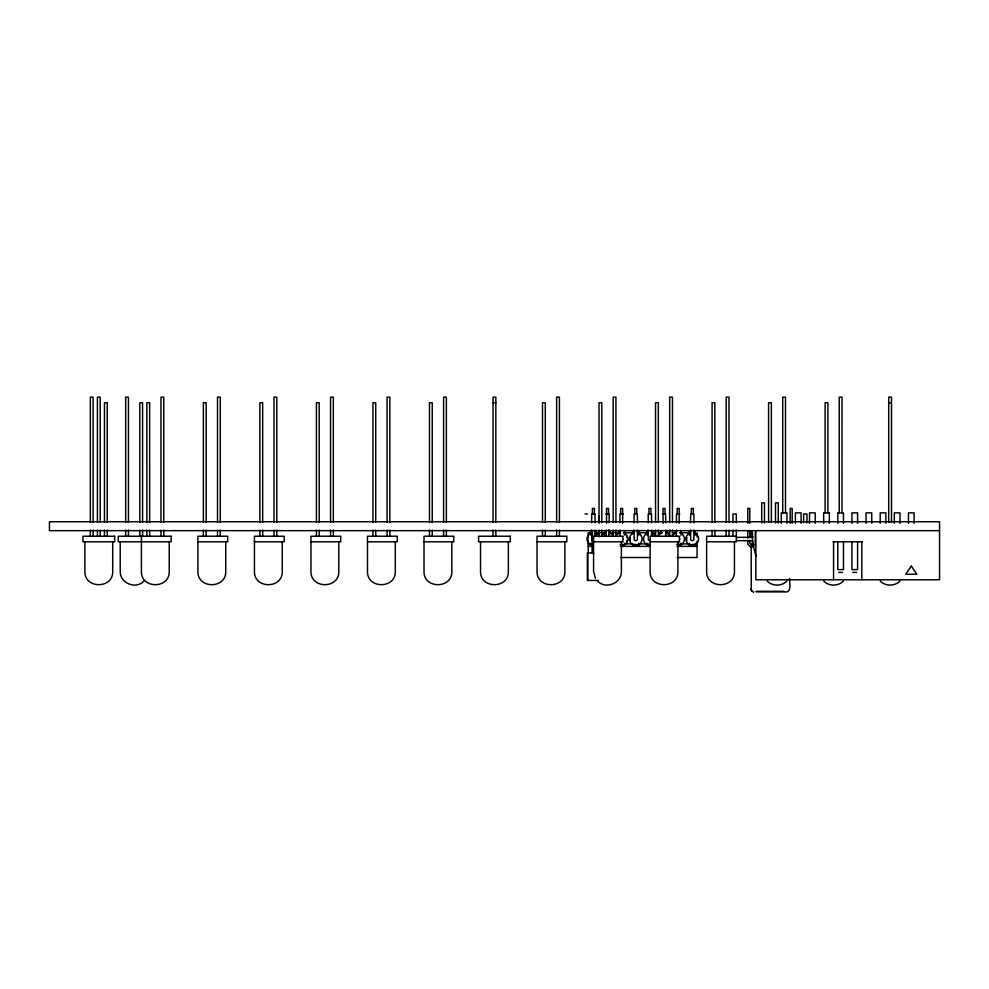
<?xml version="1.0" encoding="UTF-8"?>
<svg xmlns="http://www.w3.org/2000/svg" width="989" height="989" viewBox="0 0 989 989"><rect width="100%" height="100%" fill="white"/><g stroke="black" fill="none" stroke-linecap="round" stroke-linejoin="round"><path stroke-width="1.48" d="M143.949 581.099C135.876 589.84 119.743 583.151 120.213 571.271L120.213 541.787M786.885 581.099C781.656 586.403 772.446 586.403 767.217 581.099M843.407 581.099C838.178 586.403 828.967 586.403 823.738 581.099M899.928 581.099C894.699 586.403 885.489 586.403 880.259 581.099M493.054 402.708L495.835 402.708M888.703 402.708L891.485 402.708M829.338 512.858L823.664 512.772L823.664 523.243M585.043 513.971L587.54 513.971M605.812 513.971L609.15 513.971L609.15 522.736M623.293 513.971L619.942 513.971L619.955 522.736M662.333 513.971L665.671 513.971L665.671 522.736M679.802 513.971L676.464 513.971L676.464 522.736M939.55 530.66L49.45 530.66L49.45 521.759L939.55 521.759L939.55 579.777L755.856 579.789L755.856 530.66M591.298 532.774L588.232 532.774L588.232 536.953M595.897 532.774L605.095 532.774M609.694 532.774L618.891 532.774M625.023 532.774L634.221 532.774M638.82 532.774L648.018 532.774M652.616 532.774L655.682 532.774M658.748 532.774L661.814 532.774M666.413 532.774L669.479 532.774M672.545 532.774L675.611 532.774M680.209 532.774L689.407 532.774M623.342 536.223L593.573 536.223L593.573 571.271L595.44 578.231M679.863 536.223L650.107 536.223L650.107 571.271C649.427 589.135 678.59 589.135 677.922 571.271L677.922 541.787M736.385 536.223L706.628 536.223L706.628 571.271C705.948 589.135 735.111 589.135 734.444 571.271L734.444 541.787M750.515 536.78L753.124 536.78M736.434 537.336L752.456 537.336M736.224 540.674L752.456 540.674M197.924 541.787L227.693 541.787L227.693 536.223L197.924 536.223L197.924 571.271C197.256 589.135 226.419 589.135 225.739 571.271L225.739 541.787M254.445 541.787L284.214 541.787L284.214 536.223L254.445 536.223L254.445 571.271C253.777 589.135 282.941 589.135 282.261 571.271L282.261 541.787M310.979 541.787L340.735 541.787L340.735 536.223L310.966 536.223L310.979 571.271C310.299 589.135 339.462 589.135 338.794 571.271L338.794 541.787M367.488 541.787L397.257 541.787L397.257 536.223L367.488 536.223L367.488 571.271C366.82 589.135 395.983 589.135 395.303 571.271L395.303 541.787M424.009 541.787L453.778 541.787L453.778 536.223L424.009 536.223L424.009 571.271C423.341 589.135 452.505 589.135 451.837 571.271L451.825 541.787M537.052 541.787L566.821 541.787L566.821 536.223L537.052 536.223L537.052 571.271C536.384 589.135 565.547 589.135 564.88 571.271L564.867 541.787M593.573 541.787L623.342 541.787M650.107 541.787L679.863 541.787M706.628 541.787L736.385 541.787L736.323 529.956M833.072 541.787L862.334 541.787M588.232 543.901L591.298 543.901M625.023 543.901L632.688 543.901M638.82 543.901L648.018 543.901M680.209 543.901L689.407 543.901M753.519 544.407L750.898 544.407L749.786 543.295L749.786 540.489M588.232 546.385L593.412 546.385M620.227 546.385L649.934 546.385M676.748 546.385L697.072 546.385M755.955 556.115L753.519 546.385L750.021 546.385L747.795 544.16L747.795 541.156M750.515 546.793L753.124 546.793M593.771 552.913L587.355 552.913L587.355 580.444L598.209 580.444M620.424 557.512L649.55 557.512M677.144 557.512L697.072 557.512L697.072 541.119M838.734 572.384L842.541 572.384M852.864 572.384L856.672 572.384M752.382 591.039L751.739 590.767A2.782 2.683 -90 0 1 751.269 589.79L751.183 546.793A8.988 8.678 -90 0 1 751.764 545.396M756.202 591.298L783.77 591.298M753.297 591.855L753.865 591.855A2.782 2.683 -90 0 1 751.269 589.79L751.183 589.073M756.202 591.855L783.77 591.855M784.438 591.855C792.14 593.598 789.506 582.323 789.457 578.503M597.653 581.099C605.725 589.84 621.858 583.151 621.389 571.271L621.389 541.787M751.269 589.79L751.739 590.767M914.12 523.243L914.12 512.858L908.446 512.858L908.446 523.243M899.99 523.243L899.99 512.858L894.316 512.858L894.316 523.243M891.485 522.415L891.485 397.145L888.703 397.145L888.703 522.415M885.86 523.243L885.86 512.858L880.185 512.858L880.185 523.243M871.729 523.243L871.729 512.858L866.055 512.858L866.055 523.243M861.827 541.787L861.827 579.789M857.599 523.243L857.599 512.858L851.925 512.858L851.925 523.243M857.599 541.787L857.599 569.602L851.925 569.602L851.925 541.787M843.469 523.243L843.469 512.858L837.794 512.858L837.794 523.243M843.469 541.787L843.469 569.602L837.794 569.602L837.794 541.787M842.035 513.044L842.022 397.145L839.241 397.145L839.241 513.044M833.566 541.787L833.566 579.789M829.338 512.772L829.338 523.243M827.892 513.204L827.892 402.708L825.11 402.708L825.11 513.204M815.208 523.243L815.208 512.858L809.534 512.858L809.534 523.243M806.975 522.773L806.975 513.971L803.637 513.971L803.637 522.687M801.078 523.243L801.078 512.858L795.403 512.858L795.403 523.243M792.177 523.243L792.177 508.408L790.186 508.408L790.186 523.243M786.947 523.243L786.947 512.858L781.273 512.858L781.285 523.243M785.501 513.044L785.501 397.145L782.719 397.145L782.719 513.044M778.269 522.934L778.269 502.845L775.487 502.845L775.487 522.934M771.371 522.415L771.371 402.708L768.589 402.708L768.589 522.415M764.485 522.934L764.485 502.845L761.703 502.845L761.703 522.934M755.237 532.614L755.237 545.409M753.519 543.901L753.519 546.385M752.456 532.614L752.456 545.409M749.786 523.243L749.786 508.408L747.795 508.408L747.795 523.243M749.786 530.66L749.786 537.682M747.795 530.66L747.795 538.164M736.323 522.687L736.323 513.971L732.985 513.971L732.985 522.773M732.985 530.104L732.985 535.976M728.98 522.316L728.98 397.145L726.198 397.145L726.198 522.316M728.98 530.042L728.98 536.223M726.198 530.042L726.198 536.223M714.849 522.415L714.849 402.708L712.068 402.708L712.068 522.415M714.849 530.079L714.849 536.223M712.068 530.079L712.068 536.223M697.072 532.774L697.072 536.94M695.218 530.66L695.218 535.16M695.218 543.295L695.218 546.385M693.932 522.736L693.932 513.971L690.594 513.971L690.594 522.736M693.932 530.03L693.932 537.336M693.314 514.342L693.314 508.408L691.336 508.408L691.336 514.342M690.594 530.03L690.594 537.336M689.432 530.66L689.432 535.16M689.432 543.295L689.432 546.385M681.087 530.66L681.087 535.16M681.087 543.295L681.087 546.385M679.183 523.243L679.183 508.408L677.205 508.408L677.205 514.342M676.464 530.03L676.464 535.877M675.302 530.66L675.302 533.664M672.458 522.316L672.458 397.145L669.677 397.145L669.677 522.316M672.458 530.042L672.458 536.223M669.677 530.042L669.677 536.223M666.957 530.66L666.957 533.664M665.671 530.03L665.671 535.877M665.053 514.342L665.053 508.408L663.075 508.408L663.075 523.243M661.171 530.66L661.171 533.664M658.328 522.415L658.328 402.708L655.546 402.708L655.546 522.415M658.328 530.079L658.328 536.223M655.546 530.079L655.546 536.223M652.827 530.66L652.827 535.16M651.541 522.736L651.541 513.971L648.203 513.971L648.203 522.736M651.541 530.03L651.541 535.877M650.923 514.342L650.923 508.408L648.945 508.408L648.945 514.342M648.203 530.03L648.203 537.336M647.041 530.66L647.041 535.16M647.041 543.295L647.041 546.385M638.696 530.66L638.696 535.16M638.696 543.295L638.696 546.385M637.411 522.736L637.411 513.971L634.073 513.971L634.073 522.736M637.411 530.03L637.411 537.336M636.792 514.342L636.792 508.408L634.814 508.408L634.814 514.342M634.073 530.03L634.073 537.336M632.911 530.66L632.911 533.664M632.911 544.16L632.911 546.385M624.566 530.66L624.566 535.16M624.566 543.295L624.566 546.385M622.662 523.243L622.662 508.408L620.684 508.408L620.684 514.342M619.942 530.03L619.955 535.877M618.78 530.66L618.78 533.664M615.937 522.316L615.937 397.145L613.155 397.145L613.155 522.316M615.937 530.042L615.937 536.223M613.155 530.042L613.155 536.223M610.436 530.66L610.436 533.664M609.15 530.03L609.15 535.877M608.804 529.98L608.804 535.964M608.532 514.342L608.532 508.408L606.554 508.408L606.554 523.243M606.306 529.968L606.306 535.927M604.65 530.66L604.65 535.16M601.807 522.415L601.807 402.708L599.025 402.708L599.025 522.415M601.807 530.079L601.807 536.223M599.149 515.961L599.149 523.255M599.149 531.958L599.149 536.817M599.025 530.079L599.025 536.223M596.305 530.66L596.305 535.16M595.019 522.736L595.019 513.971L591.694 513.971L591.694 522.736M595.019 530.03L595.019 535.877M594.599 530.685L594.599 536.668M594.401 514.342L594.401 508.408L592.423 508.408L592.423 514.342M592.09 530.685L592.09 553.148M591.694 530.03L591.694 537.336M590.52 530.66L590.52 535.16M590.52 543.295L590.52 546.385M588.232 541.119L588.232 553.333M587.862 552.913L587.862 580.444M559.415 522.316L559.415 397.145L556.634 397.145L556.634 522.316M559.415 530.042L559.415 536.223M556.634 530.042L556.634 536.223M545.285 522.415L545.285 402.708L542.504 402.708L542.504 522.415M545.285 530.079L545.285 536.223M542.504 530.079L542.504 536.223M508.346 541.787L508.346 571.271C509.026 589.135 479.863 589.135 480.53 571.271L480.53 541.787M495.835 522.415L495.835 397.145L493.054 397.145L493.054 522.415M495.835 530.042L495.835 536.223M493.054 530.042L493.054 536.223M446.373 522.316L446.373 397.145L443.591 397.145L443.591 522.316M446.373 530.042L446.373 536.223M443.591 530.042L443.591 536.223M432.242 522.415L432.242 402.708L429.461 402.708L429.461 522.415M432.242 530.079L432.242 536.223M429.461 530.079L429.461 536.223M389.851 522.316L389.851 397.145L387.07 397.145L387.07 522.316M389.851 530.042L389.851 536.223M387.07 530.042L387.07 536.223M375.721 522.415L375.721 402.708L372.94 402.708L372.94 522.415M375.721 530.079L375.721 536.223M372.94 530.079L372.94 536.223M333.33 522.316L333.33 397.145L330.549 397.145L330.549 522.316M333.33 530.042L333.33 536.223M330.549 530.042L330.549 536.223M319.212 522.415L319.2 402.708L316.418 402.708L316.431 522.415M319.212 530.079L319.212 536.223M316.431 530.079L316.431 536.223M276.809 522.316L276.809 397.145L274.027 397.145L274.027 522.316M276.809 530.042L276.809 536.223M274.027 530.042L274.027 536.223M262.678 522.415L262.678 402.708L259.897 402.708L259.909 522.415M262.678 530.079L262.678 536.223M259.897 530.079L259.909 536.223M220.287 522.316L220.287 397.145L217.506 397.145L217.506 522.316M220.287 530.042L220.287 536.223M217.506 530.042L217.506 536.223M206.157 522.415L206.157 402.708L203.375 402.708L203.375 522.415M206.157 530.079L206.157 536.223M203.375 530.079L203.375 536.223M169.23 541.787L169.23 571.271C169.898 589.135 140.735 589.135 141.415 571.271L141.415 536.223M163.778 522.316L163.766 397.145L160.984 397.145L160.984 522.316M163.778 530.042L163.778 536.223M160.984 530.042L160.984 536.223M149.648 522.415L149.636 402.708L146.854 402.708L146.867 522.415M149.648 530.079L149.648 536.223M146.867 530.079L146.867 536.223M142.577 522.415L142.577 402.708L139.795 402.708L139.795 522.415M142.577 530.079L142.577 536.223M139.795 530.079L139.795 536.223M128.446 522.316L128.446 397.145L125.665 397.145L125.665 522.316M128.446 530.042L128.446 536.223M125.665 530.042L125.665 536.223M112.697 541.787L112.709 571.271C113.376 589.135 84.213 589.135 84.893 571.271L84.893 541.787M107.245 522.415L107.245 402.708L104.463 402.708L104.463 522.415M107.245 530.079L107.245 536.223M104.463 530.079L104.463 536.223M100.186 522.415L100.186 397.145L97.404 397.145L97.404 522.415M100.186 530.042L100.186 536.223M97.404 530.042L97.404 536.223M93.114 522.316L93.114 397.145L90.333 397.145L90.333 522.316M93.114 530.042L93.114 536.223M90.333 530.042L90.333 536.223M593.363 544.568A5.563 5.563 0 0 1 591.917 544.383M587.985 540.439A5.563 5.563 0 0 1 587.985 537.571M591.706 545.186A6.404 6.404 0 0 1 591.706 532.824M595.007 532.824A6.404 6.404 0 0 1 598.901 535.803M592.93 540.612A1.669 1.669 0 0 1 591.917 538.164M623.268 532.824A6.404 6.404 0 0 1 621.611 545.409M616.073 535.803A6.404 6.404 0 0 1 619.967 532.824M658.464 535.803A6.404 6.404 0 0 1 662.358 532.824M665.659 532.824A6.404 6.404 0 0 1 669.553 535.803M693.919 532.824A6.404 6.404 0 0 1 697.505 542.677A6.404 6.404 0 0 1 687.034 542.677A6.404 6.404 0 0 1 690.619 532.824M601.942 535.803A6.404 6.404 0 0 1 605.837 532.824M609.137 532.824A6.404 6.404 0 0 1 613.032 535.803M626.989 540.439A5.563 5.563 0 0 1 626.433 541.787M623.058 544.383A5.563 5.563 0 0 1 620.177 544.383M626.433 536.223A5.563 5.563 0 0 1 626.989 537.571M622.452 537.559A1.669 1.669 0 0 1 622.452 540.451M637.188 544.383A5.563 5.563 0 0 1 634.308 544.383M630.376 540.439A5.563 5.563 0 0 1 630.376 537.571M637.398 532.824A6.404 6.404 0 0 1 640.983 542.677A6.404 6.404 0 0 1 630.512 542.677A6.404 6.404 0 0 1 634.097 532.824M637.361 538.572A1.669 1.669 0 0 1 635.321 540.612A1.669 1.669 0 0 1 634.567 537.831M649.872 544.568A5.563 5.563 0 0 1 648.438 544.383M649.872 545.409A6.404 6.404 0 0 1 648.228 532.824M651.528 532.824A6.404 6.404 0 0 1 655.423 535.803M650.305 540.612A1.669 1.669 0 0 1 648.265 538.572M679.579 544.383A5.563 5.563 0 0 1 676.699 544.383M679.789 532.824A6.404 6.404 0 0 1 678.133 545.409M672.594 535.803A6.404 6.404 0 0 1 676.488 532.824M678.973 537.559A1.669 1.669 0 0 1 678.973 540.451M693.709 544.383A5.563 5.563 0 0 1 690.829 544.383M686.898 540.439A5.563 5.563 0 0 1 686.898 537.571M693.709 538.164A1.669 1.669 0 0 1 692.263 540.674A1.669 1.669 0 0 1 690.829 538.164M752.691 540.624A6.602 6.367 -90 0 1 752.184 544.605M752.518 531.031A2.782 2.683 -90 0 0 751.183 533.442L751.183 536.78A8.988 8.678 -90 0 0 751.442 537.497M911.289 566.042L905.726 574.226L916.852 574.226L911.289 566.042M114.65 536.223L82.94 536.223L82.94 541.787L114.65 541.787L114.65 536.223M171.171 536.223L118.272 536.223L118.272 541.787L171.171 541.787L171.171 536.223M510.299 536.223L478.589 536.223L478.589 541.787L510.299 541.787L510.299 536.223"/></g></svg>
